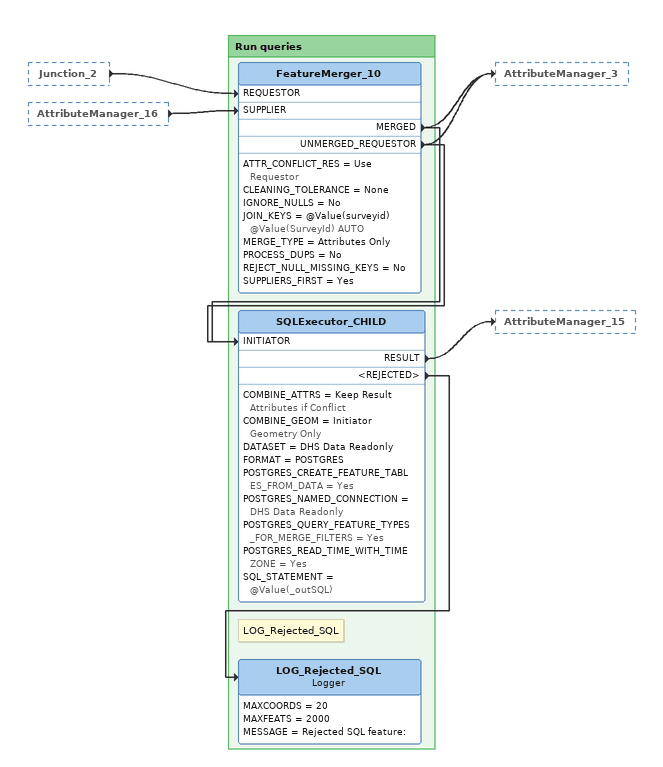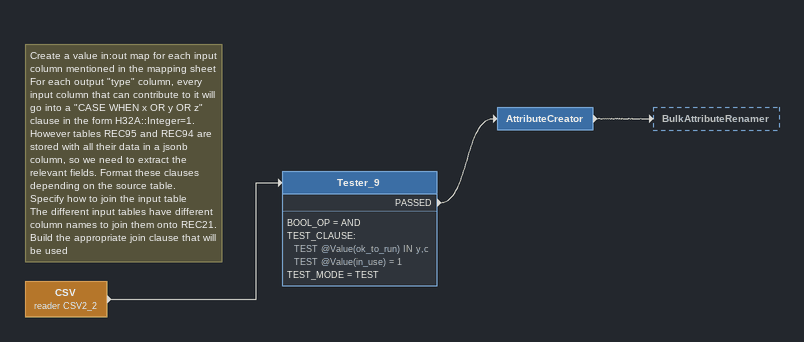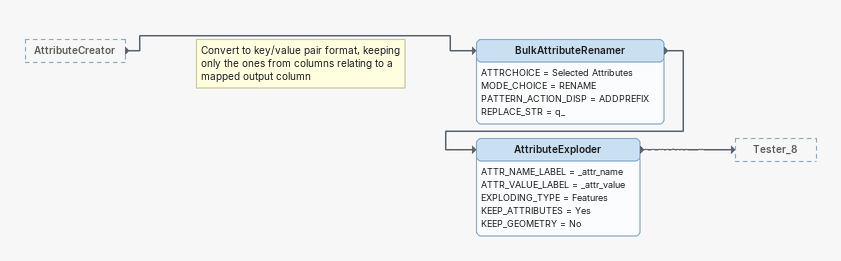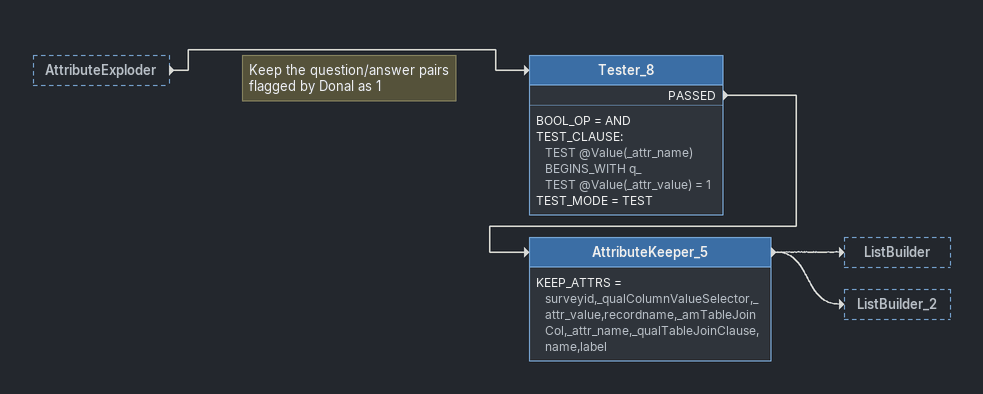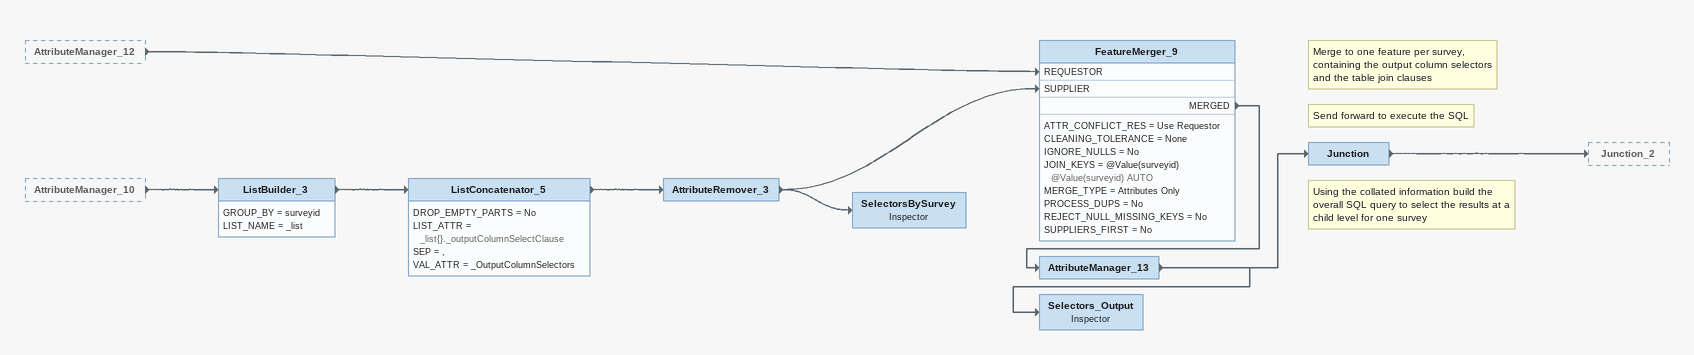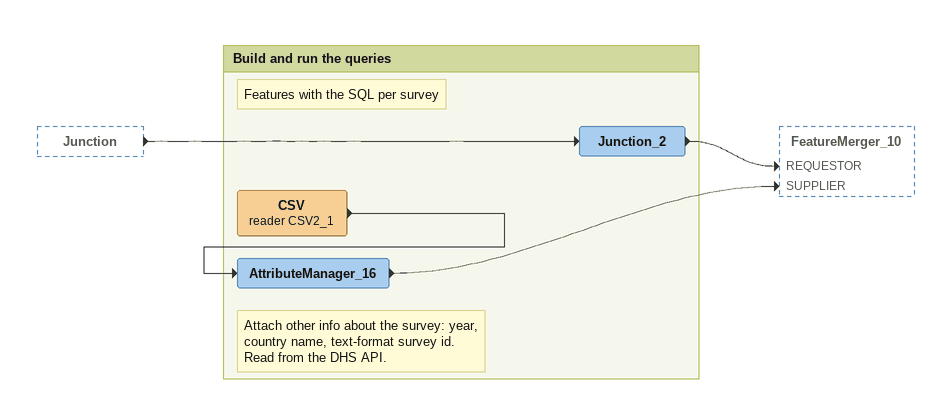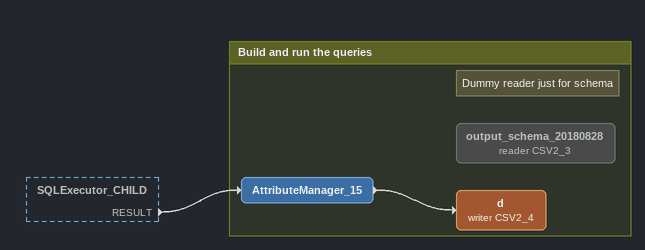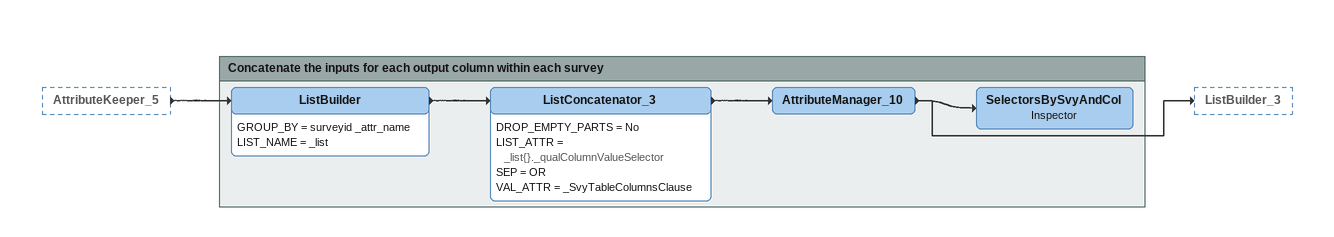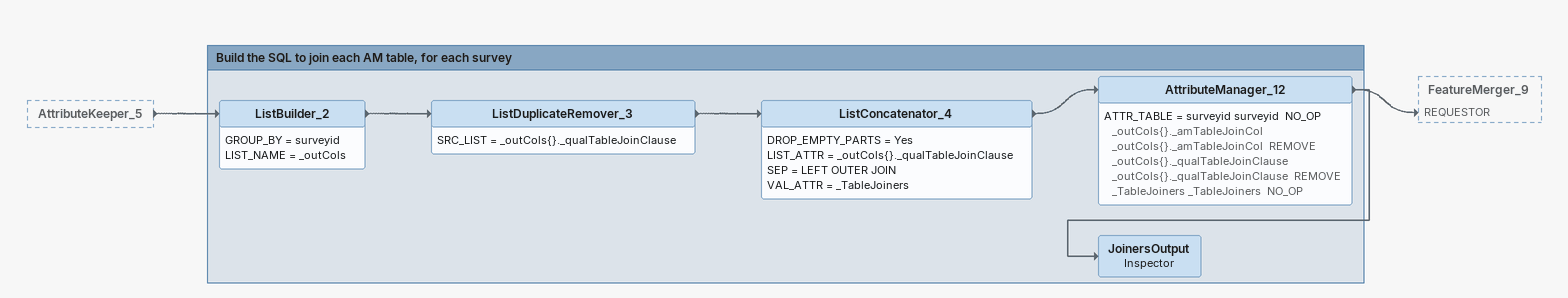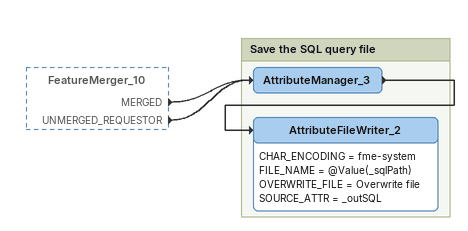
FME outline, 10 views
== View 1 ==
Junction_2 [outside]
    -> FeatureMerger_10 [REQUESTOR]
AttributeManager_16 [outside]
    -> FeatureMerger_10 [SUPPLIER]

Bookmark: Run queries
FeatureMerger_10
    ATTR_CONFLICT_RES = Use Requestor
    CLEANING_TOLERANCE = None
    IGNORE_NULLS = No
    JOIN_KEYS = @Value(surveyid) @Value(SurveyId) AUTO
    MERGE_TYPE = Attributes Only
    PROCESS_DUPS = No
    REJECT_NULL_MISSING_KEYS = No
    SUPPLIERS_FIRST = Yes
    MERGED -> SQLExecutor_CHILD [INITIATOR]
    MERGED -> AttributeManager_3
    UNMERGED_REQUESTOR -> SQLExecutor_CHILD [INITIATOR]
    UNMERGED_REQUESTOR -> AttributeManager_3
SQLExecutor_CHILD
    COMBINE_ATTRS = Keep Result Attributes if Conflict
    COMBINE_GEOM = Initiator Geometry Only
    DATASET = DHS Data Readonly
    FORMAT = POSTGRES
    POSTGRES_CREATE_FEATURE_TABLES_FROM_DATA = Yes
    POSTGRES_NAMED_CONNECTION = DHS Data Readonly
    POSTGRES_QUERY_FEATURE_TYPES_FOR_MERGE_FILTERS = Yes
    POSTGRES_READ_TIME_WITH_TIMEZONE = Yes
    SQL_STATEMENT = @Value(_outSQL)
    RESULT -> AttributeManager_15
    <REJECTED> -> LOG_Rejected_SQL
Note: LOG_Rejected_SQL
LOG_Rejected_SQL: Logger
    MAXCOORDS = 20
    MAXFEATS = 2000
    MESSAGE = Rejected SQL feature:

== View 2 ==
CSV (reader CSV2_2)
    -> Tester_9
Tester_9
    BOOL_OP = AND
    TEST_CLAUSE:
      TEST @Value(ok_to_run) IN y,c
      TEST @Value(in_use) = 1
    TEST_MODE = TEST
    PASSED -> AttributeCreator
Note: Create a value in:out map for each input column mentioned in the mapping sheet / For each output "type" column, every input column that can contribute to it will go into a "CASE WHEN x OR y OR z" clause in the form H32A::Integer=1. However tables REC95 and REC94 are stored with all their data in a jsonb column, so we need to extract the relevant fields. Format these clauses depending on the source table. / Specify how to join the input table / The different input tables have different column names to join them onto REC21. Build the appropriate join clause that will be used
AttributeCreator
    -> BulkAttributeRenamer

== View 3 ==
AttributeCreator [outside]
    -> BulkAttributeRenamer
Note: Convert to key/value pair format, keeping only the ones from columns relating to a mapped output column
BulkAttributeRenamer
    ATTRCHOICE = Selected Attributes
    MODE_CHOICE = RENAME
    PATTERN_ACTION_DISP = ADDPREFIX
    REPLACE_STR = q_
    -> AttributeExploder
AttributeExploder
    ATTR_NAME_LABEL = _attr_name
    ATTR_VALUE_LABEL = _attr_value
    EXPLODING_TYPE = Features
    KEEP_ATTRIBUTES = Yes
    KEEP_GEOMETRY = No
    -> Tester_8

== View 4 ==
AttributeExploder [outside]
    -> Tester_8
Note: Keep the question/answer pairs flagged by Donal as 1
Tester_8
    BOOL_OP = AND
    TEST_CLAUSE:
      TEST @Value(_attr_name) BEGINS_WITH q_
      TEST @Value(_attr_value) = 1
    TEST_MODE = TEST
    PASSED -> AttributeKeeper_5
AttributeKeeper_5
    KEEP_ATTRS = surveyid,_qualColumnValueSelector,_attr_value,recordname,_amTableJoinCol,_attr_name,_qualTableJoinClause,name,label
    -> ListBuilder
    -> ListBuilder_2

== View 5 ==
AttributeManager_12 [outside]
    -> FeatureMerger_9 [REQUESTOR]
AttributeManager_10 [outside]
    -> ListBuilder_3
ListBuilder_3
    GROUP_BY = surveyid
    LIST_NAME = _list
    -> ListConcatenator_5
ListConcatenator_5
    DROP_EMPTY_PARTS = No
    LIST_ATTR = _list{}._outputColumnSelectClause
    SEP = ,
    VAL_ATTR = _OutputColumnSelectors
    -> AttributeRemover_3
AttributeRemover_3
    -> FeatureMerger_9 [SUPPLIER]
    -> SelectorsBySurvey
Note: Merge to one feature per survey, containing the output column selectors and the table join clauses
FeatureMerger_9
    ATTR_CONFLICT_RES = Use Requestor
    CLEANING_TOLERANCE = None
    IGNORE_NULLS = No
    JOIN_KEYS = @Value(surveyid) @Value(surveyid) AUTO
    MERGE_TYPE = Attributes Only
    PROCESS_DUPS = No
    REJECT_NULL_MISSING_KEYS = No
    SUPPLIERS_FIRST = No
    MERGED -> AttributeManager_13
Note: Using the collated information build the overall SQL query to select the results at a child level for one survey
AttributeManager_13
    -> Selectors_Output
    -> Junction
Note: Send forward to execute the SQL
Junction
    -> Junction_2
Selectors_Output: Inspector
SelectorsBySurvey: Inspector

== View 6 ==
Junction [outside]
    -> Junction_2

Bookmark: Build and run the queries
Note: Features with the SQL per survey
Junction_2
    -> FeatureMerger_10 [REQUESTOR]
CSV (reader CSV2_1)
    -> AttributeManager_16
Note: Attach other info about the survey: year, country name, text-format survey id. Read from the DHS API.
AttributeManager_16
    -> FeatureMerger_10 [SUPPLIER]

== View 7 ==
SQLExecutor_CHILD [outside]
    RESULT -> AttributeManager_15

Bookmark: Build and run the queries
AttributeManager_15
    -> d (writer CSV2_4)
d (writer CSV2_4)
Note: Dummy reader just for schema
output_schema_20180828 (reader CSV2_3) [off]

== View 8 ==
AttributeKeeper_5 [outside]
    -> ListBuilder

Bookmark: Concatenate the inputs for each output column within each survey
ListBuilder
    GROUP_BY = surveyid _attr_name
    LIST_NAME = _list
    -> ListConcatenator_3
ListConcatenator_3
    DROP_EMPTY_PARTS = No
    LIST_ATTR = _list{}._qualColumnValueSelector
    SEP = OR
    VAL_ATTR = _SvyTableColumnsClause
    -> AttributeManager_10
AttributeManager_10
    -> SelectorsBySvyAndCol
    -> ListBuilder_3
SelectorsBySvyAndCol: Inspector

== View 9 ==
AttributeKeeper_5 [outside]
    -> ListBuilder_2

Bookmark: Build the SQL to join each AM table, for each survey
ListBuilder_2
    GROUP_BY = surveyid
    LIST_NAME = _outCols
    -> ListDuplicateRemover_3
ListDuplicateRemover_3
    SRC_LIST = _outCols{}._qualTableJoinClause
    -> ListConcatenator_4
ListConcatenator_4
    DROP_EMPTY_PARTS = Yes
    LIST_ATTR = _outCols{}._qualTableJoinClause
    SEP = LEFT OUTER JOIN
    VAL_ATTR = _TableJoiners
    -> AttributeManager_12
AttributeManager_12
    ATTR_TABLE = surveyid surveyid  NO_OP _outCols{}._amTableJoinCol _outCols{}._amTableJoinCol  REMOVE _outCols{}._qualTableJoinClause _outCols{}._qualTableJoinClause  REMOVE _TableJoiners _TableJoiners  NO_OP
    -> JoinersOutput
    -> FeatureMerger_9 [REQUESTOR]
JoinersOutput: Inspector

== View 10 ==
FeatureMerger_10 [outside]
    MERGED -> AttributeManager_3
    UNMERGED_REQUESTOR -> AttributeManager_3

Bookmark: Save the SQL query file
AttributeManager_3
    -> AttributeFileWriter_2
AttributeFileWriter_2
    CHAR_ENCODING = fme-system
    FILE_NAME = @Value(_sqlPath)
    OVERWRITE_FILE = Overwrite file
    SOURCE_ATTR = _outSQL
